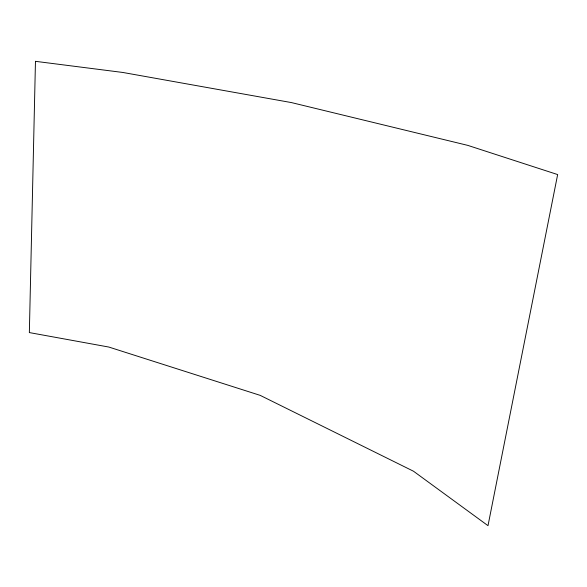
<?xml version="1.0" encoding="UTF-8"?>
<svg xmlns="http://www.w3.org/2000/svg" width="587" height="587" viewBox="0 0 587 587"><rect width="100%" height="100%" fill="white"/><g stroke="black" fill="none" stroke-linecap="round" stroke-linejoin="round"><path stroke-width="0.88" d="M35.462 61.327L29.35 332.58L108.822 347.049L260.21 395.374L413.49 471.222L488.002 525.673L557.65 174.566L467.78 145.378L291.409 102.578L122.808 72.458L35.462 61.327"/></g></svg>
